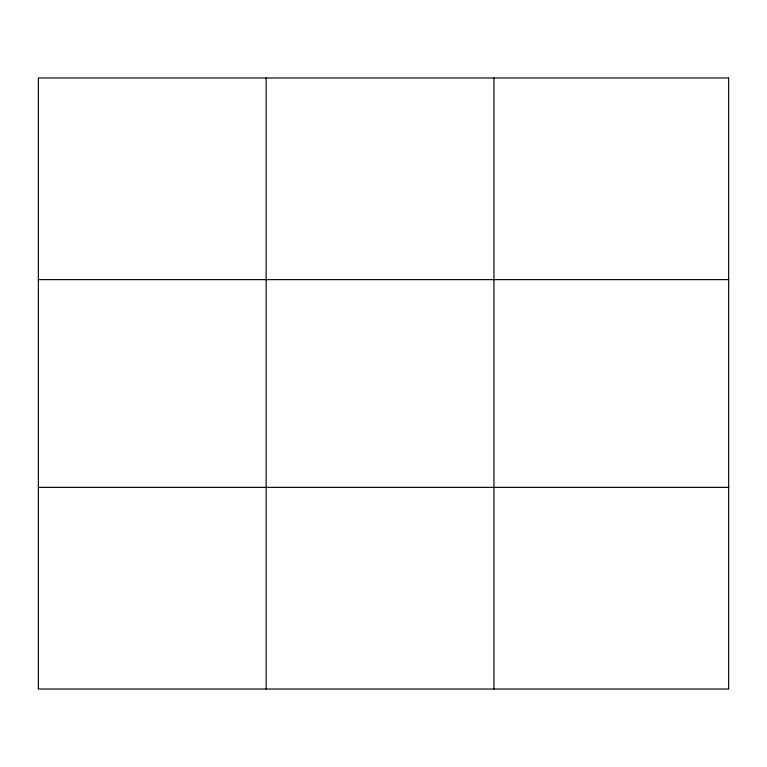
<?xml version="1.0" encoding="UTF-8"?>
<svg xmlns="http://www.w3.org/2000/svg" width="767" height="767" viewBox="0 0 767 767"><rect width="100%" height="100%" fill="white"/><g stroke="black" fill="none" stroke-linecap="round" stroke-linejoin="round"><path stroke-width="1.15" d="M266.149 77.966L266.149 689.034M493.948 77.966L493.948 689.034M38.35 279.619L728.65 279.619M38.35 487.381L728.65 487.381M728.65 77.966L728.65 689.034L38.35 689.034L38.35 77.966L728.65 77.966"/></g></svg>
